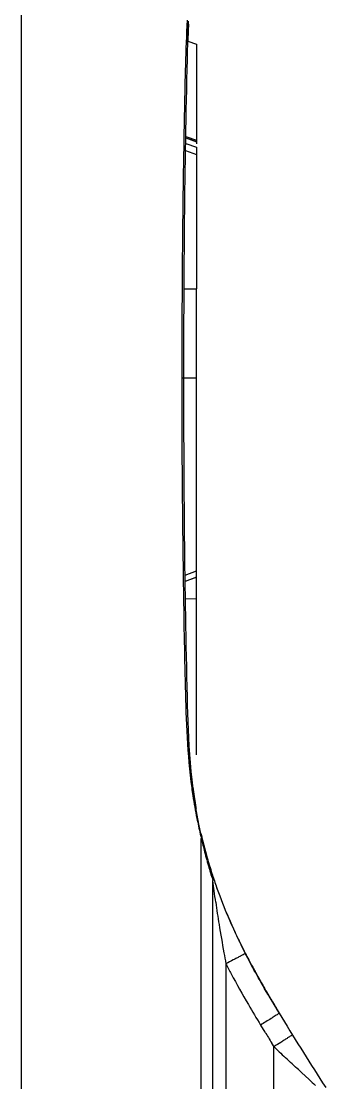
# Model space of a CAD drawing. Header units: millimetres. Extents: x -73584 to -37571, y -61249 to -50748.
# Drawn here: x -48240.56 to -48233.84, y -54626.24 to -54602.84 of the extents above; entities that cross this region are included whole.
import ezdxf

# ---------------------------------------------------------------- set-up
doc = ezdxf.new("R2010")
doc.units = ezdxf.units.MM
doc.header["$LTSCALE"] = 200
doc.layers.add('DIM', color=3, linetype='Continuous')

# ---------------------------------------------------------------- blocks, each defined once
blk = doc.blocks.new('5569')
at = {"color": 7, "linetype": 'Continuous'}
for p, q in [((-46009.902, -54839.229), (-46009.902, -55029.304)), ((-46006.226, -54926.838), (-46006.037, -54926.907)), ((-46006.037, -54926.907), (-46006.037, -54929.1)), ((-46006.273, -54928.966), (-46006.037, -54929.052)), ((-46006.273, -54928.971), (-46006.037, -54929.057)), ((-46006.272, -54928.937), (-46006.037, -54929.023)), ((-46006.278, -54929.251), (-46006.037, -54929.339)), ((-46006.275, -54929.09), (-46006.037, -54929.177)), ((-46006.037, -54929.177), (-46006.037, -54932.301)), ((-46006.037, -54932.304), (-46006.31, -54932.304)), ((-46006.037, -54938.655), (-46006.037, -54932.304)), ((-46006.037, -54934.266), (-46006.362, -54934.266)), ((-46006.288, -54938.61), (-46006.037, -54938.518)), ((-46006.286, -54938.744), (-46006.037, -54938.653)), ((-46006.037, -54938.655), (-46006.286, -54938.746)), ((-46006.037, -54942.572), (-46006.037, -54938.655)), ((-46006.28, -54939.124), (-46006.037, -54939.13)), ((-46005.93, -55032.09), (-46005.93, -54944.413)), ((-46005.675, -55032.13), (-46005.675, -54945.342)), ((-46005.387, -54947.176), (-46005.387, -55032.13)), ((-46004.815, -54947.222), (-46004.768, -54947.308)), ((-46004.768, -54947.308), (-46004.704, -54947.425)), ((-46004.704, -54947.425), (-46004.657, -54947.51)), ((-46004.256, -54948.198), (-46004.213, -54948.267)), ((-46004.623, -54948.527), (-46004.526, -54948.687)), ((-46004.379, -54948.925), (-46004.33, -54949.005)), ((-46004.33, -55032.804), (-46004.33, -54949.005)), ((-46003.554, -54949.727), (-46003.718, -54949.575)), ((-46003.254, -54949.801), (-46003.185, -54949.908))]:
    blk.add_line(p, q, dxfattribs=at)
for centre, radius, start, end in [((-45977.186, -54927.701), 29.054, 177.5565, 178.2981), ((-45994.852, -54941.87), 11.352, 187.1404, 188.1856), ((-45995.288, -54941.932), 10.912, 188.1869, 189.1749), ((-45995.512, -54941.968), 10.685, 189.1771, 189.6087), ((-45994.969, -54941.731), 11.284, 191.45, 193.2456), ((-45997.702, -54942.368), 8.478, 193.2911, 193.9598), ((-45995.982, -54942.056), 10.207, 192.7187, 193.0521), ((-45995.984, -54942.056), 10.205, 192.7231, 193.2786), ((-45995.482, -54942.046), 10.712, 192.7677, 194.3902), ((-45995.987, -54942.057), 10.202, 193.0522, 193.2772), ((-45995.95, -54942.048), 10.24, 193.2808, 195.822), ((-45995.987, -54942.057), 10.201, 193.2772, 193.6009), ((-45995.985, -54942.056), 10.204, 193.6009, 193.8182), ((-45995.979, -54942.055), 10.209, 193.8182, 194.1078), ((-45995.971, -54942.053), 10.218, 194.1078, 194.3424), ((-45995.959, -54942.05), 10.23, 194.3424, 194.6172), ((-45995.945, -54942.046), 10.245, 194.6172, 194.8504), ((-45995.926, -54942.041), 10.264, 194.8504, 195.1643), ((-45995.647, -54942.085), 10.543, 194.4062, 195.4252), ((-45995.907, -54942.036), 10.284, 195.1642, 195.3427), ((-45995.878, -54942.028), 10.315, 195.3429, 195.8186), ((-45995.055, -54941.922), 11.157, 195.4242, 195.8855), ((-45995.725, -54941.984), 10.473, 195.8228, 197.8169), ((-45995.834, -54942.016), 10.36, 195.8185, 196.1724), ((-45995.806, -54942.008), 10.389, 196.1723, 196.2979), ((-45995.784, -54942.001), 10.412, 196.2979, 196.5175), ((-45995.349, -54942.007), 10.851, 195.8804, 197.5795), ((-45995.76, -54941.994), 10.437, 196.5175, 196.6653), ((-45995.737, -54941.987), 10.462, 196.6653, 196.8537), ((-45995.712, -54941.979), 10.488, 196.8537, 197.0087), ((-45995.687, -54941.972), 10.514, 197.0087, 197.1811), ((-45995.66, -54941.964), 10.541, 197.1811, 197.3387), ((-45995.634, -54941.955), 10.569, 197.3387, 197.5004), ((-45995.607, -54941.947), 10.598, 197.5004, 197.66), ((-45995.497, -54941.912), 10.712, 197.8126, 198.5256), ((-45994.963, -54941.885), 11.256, 197.5776, 197.8843), ((-45995.202, -54941.811), 11.024, 199.3907, 199.6135), ((-45981.922, -54942.5), 23.923, 187.979, 189.1661), ((-45995.183, -54941.799), 11.046, 202.4118, 203.2424), ((-45995.12, -54941.772), 11.115, 202.8914, 203.1844), ((-45995.105, -54941.766), 11.131, 202.8947, 203.263), ((-45977.085, -54941.768), 28.814, 189.069, 190.3256), ((-45994.87, -54941.665), 11.387, 203.243, 204.0505), ((-45994.957, -54941.702), 11.292, 203.2631, 203.6563), ((-45994.568, -54941.53), 11.718, 204.1367, 204.2913), ((-45994.425, -54941.466), 11.875, 204.2916, 204.5886), ((-45994.204, -54941.364), 12.118, 204.5888, 204.9265), ((-45993.743, -54941.149), 12.627, 204.9181, 205.7315), ((-45992.965, -54940.774), 13.491, 205.7314, 206.4741), ((-45992.927, -54940.756), 13.533, 205.983, 206.2915), ((-45992.33, -54940.46), 14.199, 206.2863, 206.9655), ((-45992.579, -54940.584), 13.92, 206.2914, 206.5702), ((-45978.691, -54942.039), 27.186, 190.3706, 190.8914), ((-45991.612, -54940.095), 15.004, 206.9626, 207.309), ((-45990.818, -54939.685), 15.897, 207.3118, 207.9328), ((-45990.551, -54939.557), 16.678, 207.1815, 208.0525), ((-45989.97, -54939.236), 16.858, 207.9298, 208.2229), ((-45988.9, -54938.66), 18.072, 208.2277, 208.9148), ((-45989.361, -54938.909), 17.549, 208.3023, 208.4329), ((-45989.046, -54938.738), 17.907, 208.433, 208.5847), ((-45987.445, -54937.881), 20.208, 208.1049, 210.297), ((-45988.698, -54938.549), 18.303, 208.5847, 208.7311), ((-45988.127, -54938.235), 18.955, 208.7321, 209.0446), ((-45987.334, -54937.796), 19.861, 208.913, 209.4524), ((-45987.191, -54937.715), 20.026, 209.0452, 209.4213), ((-45986.836, -54937.516), 20.432, 209.2578, 209.4512), ((-45986.706, -54937.442), 20.582, 209.2744, 209.5217), ((-45986.64, -54937.405), 20.658, 209.3122, 209.5274), ((-45986.243, -54937.181), 21.113, 209.4203, 209.6741), ((-45986.222, -54937.169), 21.137, 209.4491, 209.6582), ((-45986.098, -54937.099), 21.279, 209.4519, 209.7327), ((-45986.05, -54937.072), 21.335, 209.5271, 209.6873), ((-45986.017, -54937.053), 21.373, 209.5488, 209.6861), ((-45984.754, -54936.331), 22.828, 209.6639, 210.2993), ((-45985.426, -54936.715), 22.054, 209.6866, 209.9008), ((-45985.217, -54936.596), 22.295, 209.712, 209.9952), ((-45985.233, -54936.605), 22.276, 209.7324, 209.9656), ((-45985.288, -54936.637), 22.212, 209.7354, 209.931), ((-45984.413, -54936.132), 23.222, 209.9655, 210.1801), ((-45983.955, -54935.867), 23.752, 209.9964, 210.3847), ((-45983.857, -54935.809), 23.866, 210.1054, 210.3251), ((-45983.744, -54935.743), 23.997, 210.1447, 210.3421), ((-45983.41, -54935.548), 24.383, 210.1807, 210.4686), ((-45982.305, -54934.9), 25.664, 210.2985, 210.8566), ((-45982.949, -54935.278), 24.918, 210.3251, 210.5411), ((-45983.059, -54935.343), 24.79, 210.3341, 210.481), ((-45982.356, -54934.93), 25.605, 210.3449, 210.7878), ((-45982.175, -54934.822), 25.816, 210.4685, 210.7434), ((-45982.311, -54934.902), 25.658, 210.4813, 210.6715), ((-45982.011, -54934.725), 26.006, 210.541, 210.7412), ((-45980.994, -54934.13), 27.67, 210.2658, 211.3544), ((-45981.088, -54934.176), 27.08, 210.6447, 211.0176), ((-45981.047, -54934.152), 27.128, 210.6729, 211.0057), ((-45981.066, -54934.163), 27.106, 210.7412, 210.9301), ((-45980.849, -54934.033), 27.359, 210.7434, 211.0131), ((-45980.314, -54933.713), 27.982, 210.7872, 211.1736), ((-45979.696, -54933.342), 28.703, 210.8555, 211.3315), ((-45980.238, -54933.667), 28.071, 210.9297, 211.0575), ((-45979.254, -54933.074), 29.22, 211.0137, 211.3292), ((-45940.803, -54909.671), 74.233, 211.32737, 212.7234), ((-45940.785, -54909.671), 74.733, 211.47062, 211.6855), ((-45997.104, -54941.583), 10.358, 225.7664, 226.4002), ((-45993.737, -54938.04), 15.246, 226.421, 227.1264), ((-45975.823, -54919.757), 40.832, 227.2223, 227.492)]:
    blk.add_arc(centre, radius, start, end, dxfattribs=at)
for points, knots in [([(-46006.244, -54926.375), (-46006.277, -54927.031), (-46006.304, -54928.345), (-46006.339, -54930.316), (-46006.357, -54932.291), (-46006.36, -54933.608), (-46006.36, -54934.266)], [0, 0, 0, 0, 0.249354, 0.499456, 0.749722, 1, 1, 1, 1]), ([(-46006.315, -54934.266), (-46006.315, -54931.947), (-46006.293, -54929.359), (-46006.223, -54926.68), (-46006.21, -54926.398)], [0, 0, 0, 0, 0.895992, 1, 1, 1, 1]), ([(-46006.362, -54934.266), (-46006.362, -54935.023), (-46006.357, -54936.535), (-46006.33, -54938.804), (-46006.292, -54941.057), (-46006.242, -54942.56), (-46006.143, -54943.297)], [0, 0, 0, 0, 0.251084, 0.502093, 0.753115, 1, 1, 1, 1]), ([(-46005.938, -54944.304), (-46006.184, -54943.213), (-46006.288, -54939.829), (-46006.315, -54936.586), (-46006.315, -54934.266)], [0, 0, 0, 0, 0.284892, 1, 1, 1, 1]), ([(-46006.143, -54943.297), (-46006.135, -54943.356), (-46006.103, -54943.582), (-46006.062, -54943.806), (-46006.029, -54943.971)], [0, 0, 0, 0, 0.26134, 1, 1, 1, 1]), ([(-46005.613, -54945.82), (-46005.624, -54945.738), (-46005.644, -54945.578), (-46005.668, -54945.419), (-46005.675, -54945.342)], [0, 0, 0, 0, 0.51771, 1, 1, 1, 1]), ([(-46005.655, -54945.315), (-46005.623, -54945.411), (-46005.447, -54945.912), (-46005.218, -54946.444), (-46004.96, -54946.948)], [0, 0, 0, 0, 0.192822, 1, 1, 1, 1]), ([(-46004.96, -54946.948), (-46004.959, -54946.95), (-46004.976, -54946.955), (-46004.991, -54946.969), (-46005.034, -54946.99), (-46005.086, -54947.02), (-46005.154, -54947.055), (-46005.255, -54947.108), (-46005.334, -54947.149), (-46005.387, -54947.176)], [0, 0, 0, 0, 0.017001, 0.070199, 0.162692, 0.291349, 0.450404, 0.629212, 1, 1, 1, 1]), ([(-46004.326, -54948.343), (-46004.348, -54948.357), (-46004.447, -54948.419), (-46004.546, -54948.48), (-46004.623, -54948.527)], [0, 0, 0, 0, 0.220225, 1, 1, 1, 1]), ([(-46004.213, -54948.267), (-46004.212, -54948.27), (-46004.229, -54948.276), (-46004.243, -54948.291), (-46004.283, -54948.314), (-46004.31, -54948.333), (-46004.326, -54948.343)], [0, 0, 0, 0, 0.065284, 0.255877, 0.568643, 1, 1, 1, 1]), ([(-46003.922, -54948.742), (-46003.921, -54948.744), (-46003.939, -54948.751), (-46003.953, -54948.767), (-46003.994, -54948.791), (-46004.043, -54948.824), (-46004.106, -54948.865), (-46004.203, -54948.926), (-46004.279, -54948.973), (-46004.33, -54949.005)], [0, 0, 0, 0, 0.019037, 0.074608, 0.165775, 0.291472, 0.448777, 0.627395, 1, 1, 1, 1]), ([(-46003.718, -54949.575), (-46003.75, -54949.546), (-46003.88, -54949.425), (-46004.012, -54949.305), (-46004.111, -54949.213)], [0, 0, 0, 0, 0.240916, 1, 1, 1, 1])]:
    blk.add_open_spline(points, degree=3, knots=knots, dxfattribs=at)
for points in [[(-46005.938, -54944.303), (-46005.93, -54944.339), (-46005.927, -54944.376), (-46005.93, -54944.413)], [(-46005.802, -54944.84), (-46005.789, -54944.884), (-46005.784, -54944.93), (-46005.786, -54944.976)], [(-46005.696, -54945.189), (-46005.68, -54945.238), (-46005.673, -54945.29), (-46005.675, -54945.342)], [(-46004.464, -54947.848), (-46004.656, -54947.52), (-46004.819, -54947.223), (-46004.96, -54946.948)]]:
    blk.add_open_spline(points, degree=3, dxfattribs=at)
blk = doc.blocks.new('*U670')
at = {"layer": 'DIM', "color": 3}
blk.add_blockref('5569', (46037.067, 54931.016), dxfattribs=at)
blk = doc.blocks.new('*U671')
at = {"layer": 'DIM', "color": 0, "linetype": 'ByBlock', "lineweight": -2, "transparency": 16777216}
blk.add_blockref('*U670', (0, 500), dxfattribs=at)

msp = doc.modelspace()

# ---------------------------------------------------------------- block references
at = {"layer": 'DIM', "color": 3}
msp.add_blockref('*U671', (-48267.725, -55107.458), dxfattribs=at)

doc.saveas('drawing.dxf')
